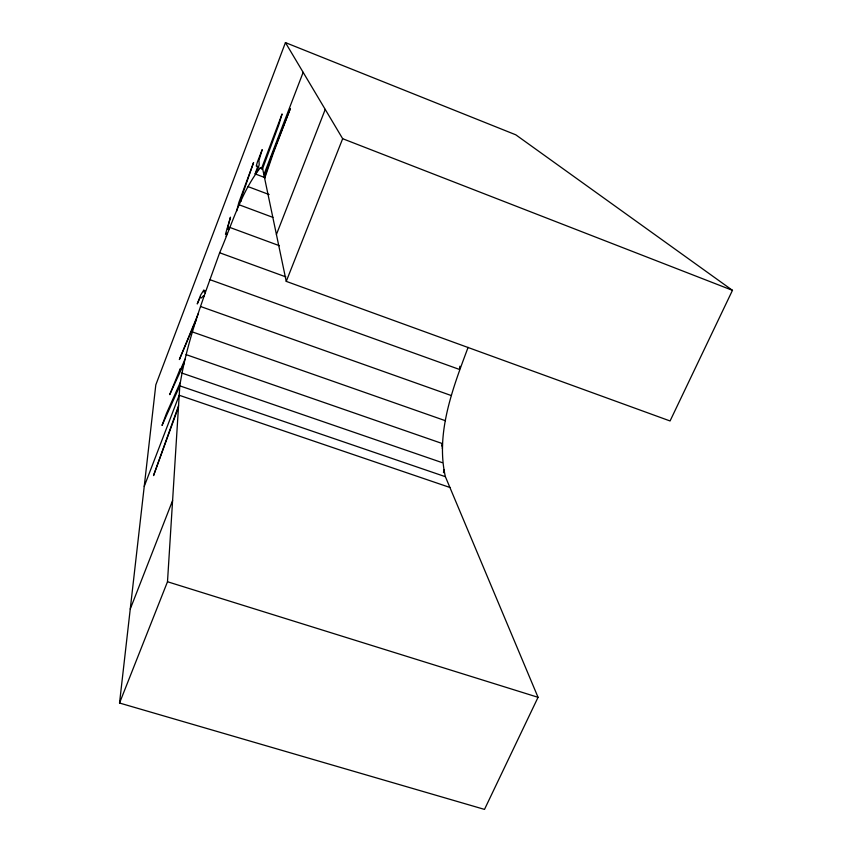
<?xml version="1.0" encoding="UTF-8"?>
<svg xmlns="http://www.w3.org/2000/svg" width="852" height="852" viewBox="0 0 852 852"><rect width="100%" height="100%" fill="white"/><g stroke="black" fill="none" stroke-linecap="round" stroke-linejoin="round"><path stroke-width="1.28" d="M119.536 703.028L167.493 581.746L179.804 385.86C186.982 339.969 204.075 296.315 219.646 252.767C232.064 224.151 240.892 192.776 260.233 167.887L262.767 169.378L286.251 281.373L670.066 420.963L732.464 290.33L515.801 134.818L285.441 42.6L155.81 384.87L119.536 703.028L484.5 809.4L538.049 697.309L445.383 476.694C435.404 433.008 452.966 387.873 468.099 347.36M205.162 293.035L205.321 290.607L203.766 291.895L203.905 289.957L200.71 294.962L197.249 303.94L200.241 297.21L201.391 297.955L203.383 295.868L204.011 296.389M186.077 354.613L442.401 443.583L442.38 448.695M443.498 472.647L443.839 469.622M241.041 201.232L241.553 197.185L253.576 162.54L238.848 202.488L236.664 211.062M459.888 366.211L459.441 369.438L209.762 279.616M226.131 236.366L226.856 233.192L225.46 234.225L230.487 217.175L227.42 228.9L228.528 227.654L228.389 229.678L229.678 227.377L279.424 245.717M441.751 445.926L442.401 443.583M257.059 171.635L259.178 164.787L258.965 160.432L262.203 149.643L257.421 161.923L256.26 166.055L256.921 165.693L257.538 166.864L255.142 173.904L265.068 177.653M264.663 178.398L273.428 152.817L290.383 108.502L270.744 158.429L264.45 177.397M262.405 169.165L278.817 124.861L282.087 113.955L261.489 168.621M178.462 407.171L153.53 475.597L178.558 405.701M144.244 486.375L179.208 395.264L449.899 487.461M263.875 174.671L303.152 72.345M185.001 359.182L180.496 369.832L180.283 368.66L169.708 394.636L183.915 363.74M130.249 609.052L172.594 500.55M276.421 234.492L325.23 109.418M180.315 382.399L166.428 413.508L162.029 425.446L179.804 385.86L445.383 476.694M286.251 281.373L342.664 138.706L285.441 42.6M198.271 313.696L179.367 359.544L196.535 319.191M255.142 173.904L256.495 171.71L256.495 172.296M167.493 581.746L538.049 697.309M181.721 373.016L442.316 462.679M192.488 331.971L445.489 420.739M200.54 306.496L451.294 395.552M219.646 252.767L285.857 276.889M239.316 204.863L272.896 217.377M247.996 186.599L269.125 194.554M260.233 167.887L262.714 168.824M342.664 138.706L732.464 290.33"/></g></svg>
